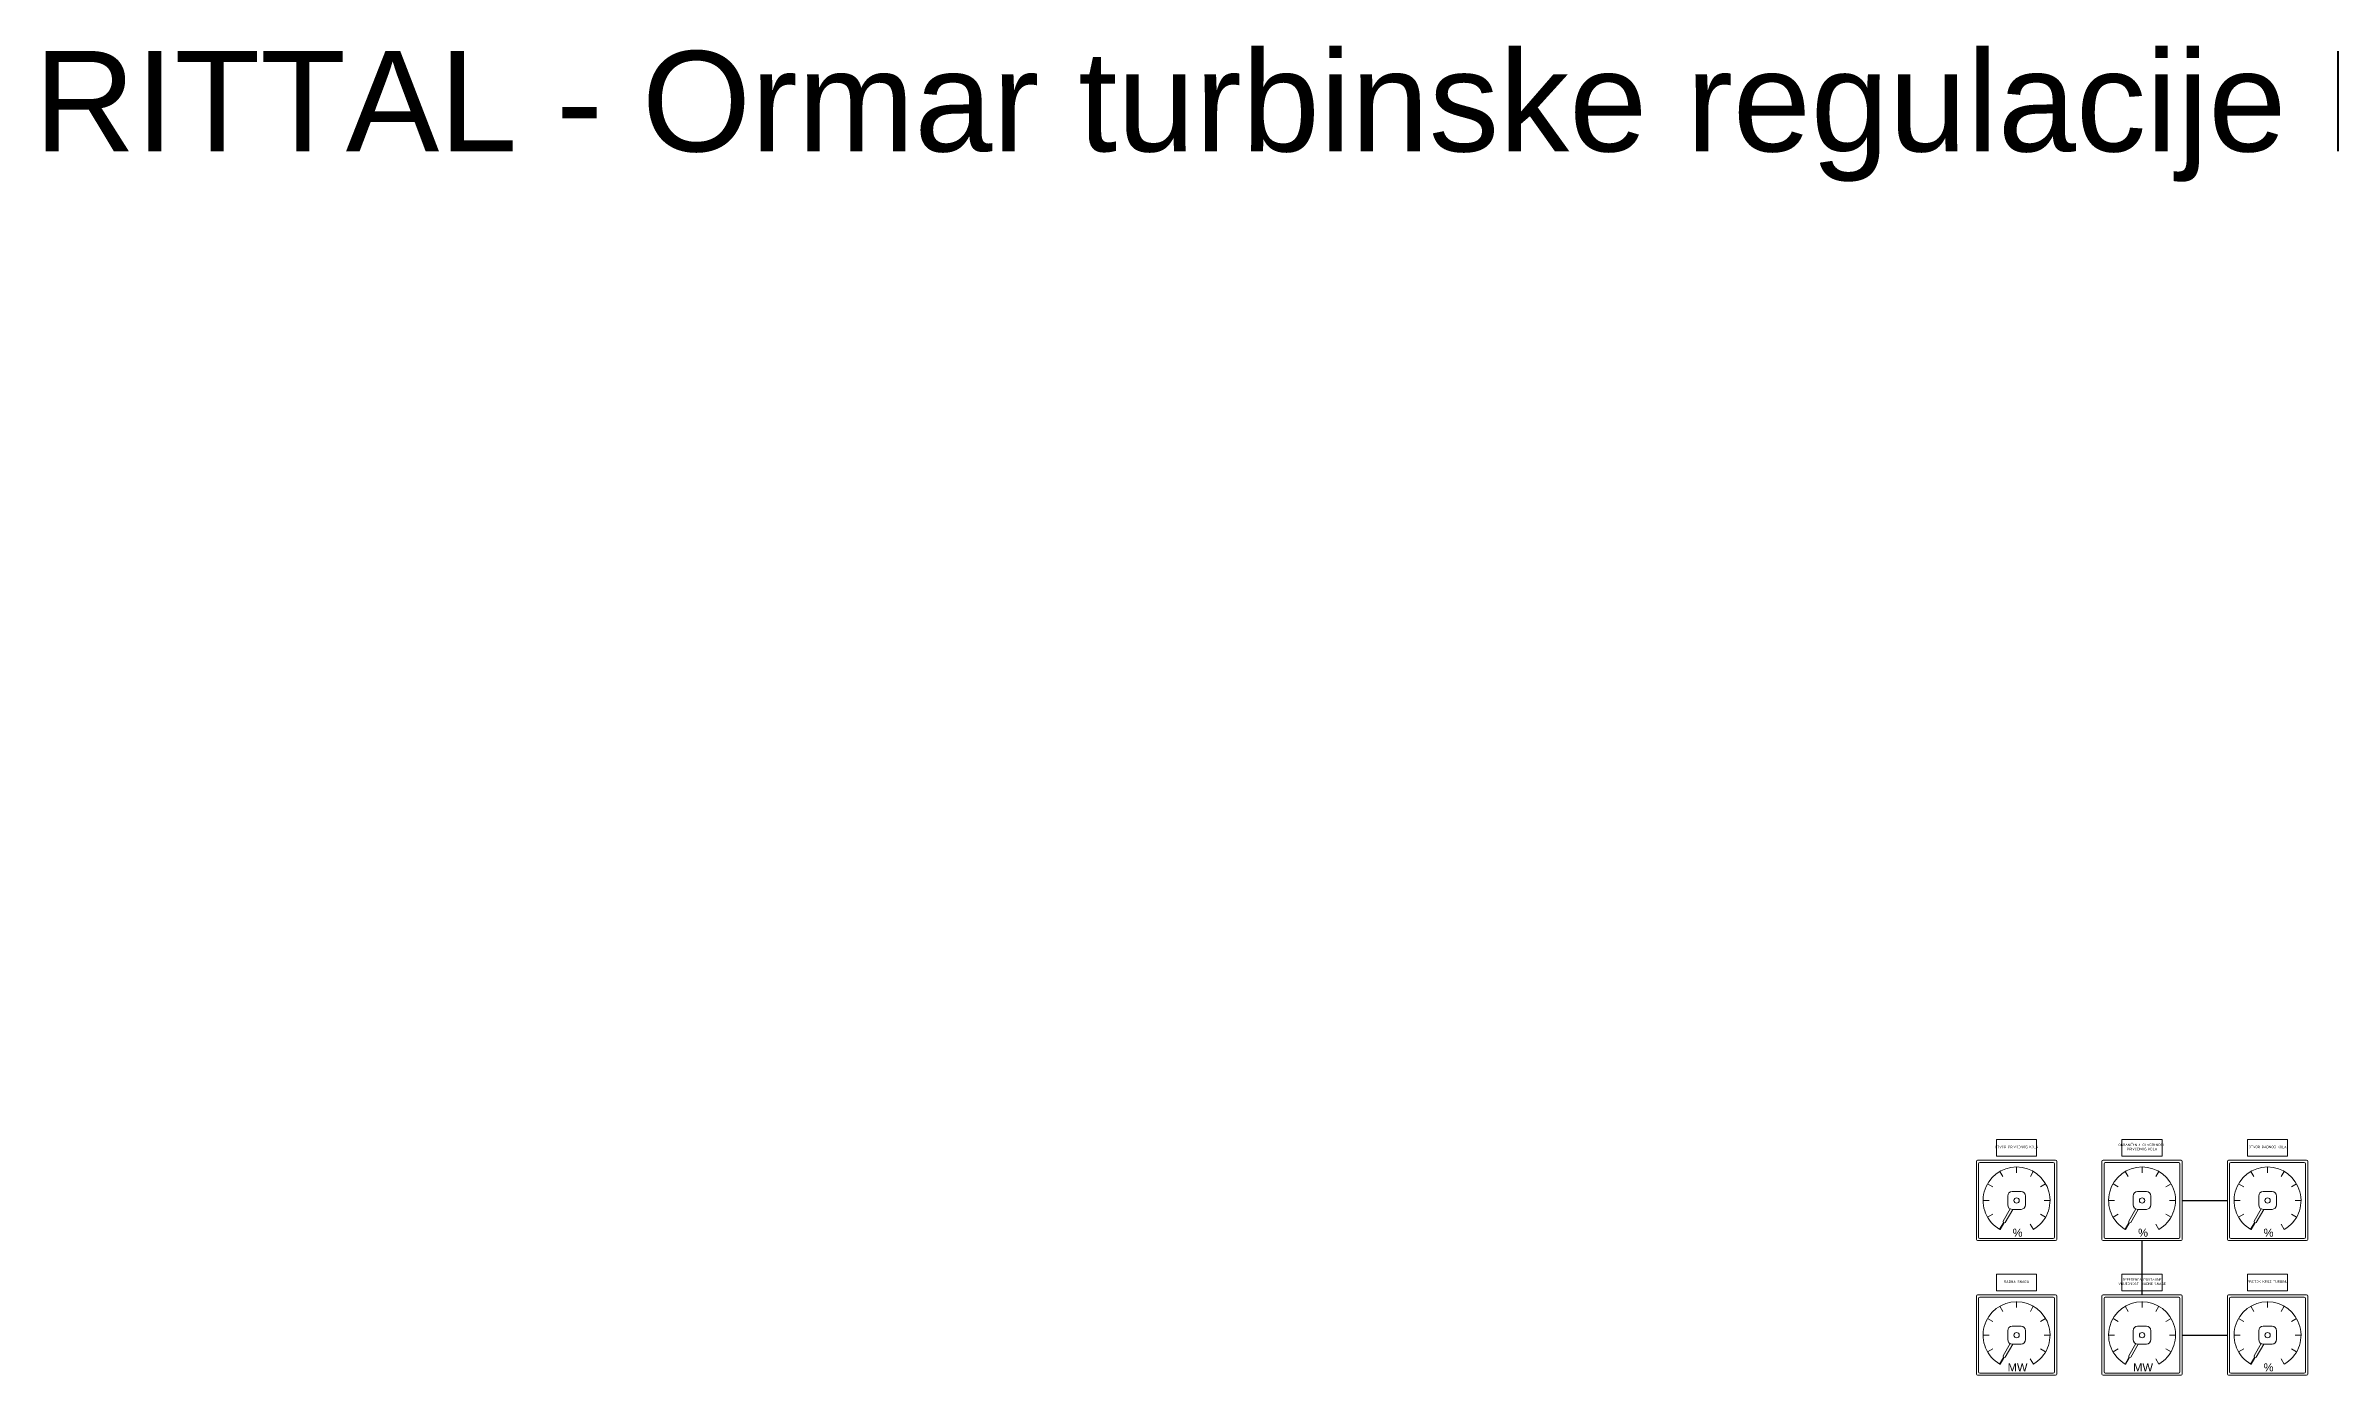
# Model space of a CAD drawing. Header units: millimetres. Extents: x 40929 to 57897, y 13592 to 43737.
# Drawn here: x 43192 to 45923, y 15669 to 17259 of the extents above; entities that cross this region are included whole.
import ezdxf
from ezdxf.enums import TextEntityAlignment as Align

# ---------------------------------------------------------------- set-up
doc = ezdxf.new("R2010")
doc.units = ezdxf.units.MM
doc.layers.add('! NO PLOT !', color=7, linetype='Continuous', true_color=0xff75dd, plot=False)
doc.layers.add('000-PI-Oprema', color=30, linetype='Continuous', lineweight=5)
doc.layers.add('000-PI_TEXT', color=7, linetype='Continuous')
doc.styles.add('PI0', font='isocpeur.ttf', dxfattribs={"width": 0.9})
doc.styles.get("Standard").update_dxf_attribs({"font": 'arial.ttf'})

# ---------------------------------------------------------------- blocks, each defined once
blk = doc.blocks.new('*U357')
at = {"layer": '000-PI-Oprema'}
blk.add_line((1.8, -3.1), (-1.8, 3.1), dxfattribs=at)
blk = doc.blocks.new('*U358')
at = {"layer": '000-PI-Oprema', "color": 0, "linetype": 'ByBlock', "lineweight": -2, "transparency": 16777216}
for p, rotation in [((-27131, 62651.3), 180), ((-27112.7, 62656.2), 150), ((-27094.5, 62651.3), 120), ((-27149.2, 62619.8), 239.9999999999999), ((-27144.3, 62638), 210), ((-27081.2, 62638), 90.00000000000001), ((-27076.3, 62619.8), 60.00000000000001), ((-27144.3, 62601.5), 269.9999999999999), ((-27131, 62588.2), 299.9999999999998), ((-27081.2, 62601.5), 30.00000000000003)]:
    blk.add_blockref('*U357', p, dxfattribs=dict(at, rotation=rotation))
blk.add_blockref('*U357', (-27094.5, 62588.2), dxfattribs=at)
blk = doc.blocks.new('*U359')
at = {"layer": '000-PI-Oprema'}
blk.add_line((1.8, -3.1), (-1.8, 3.1), dxfattribs=at)
blk = doc.blocks.new('*U360')
at = {"layer": '000-PI-Oprema', "color": 0, "linetype": 'ByBlock', "lineweight": -2, "transparency": 16777216}
for p, rotation in [((-27131, 62651.3), 180), ((-27112.7, 62656.2), 150), ((-27094.5, 62651.3), 120), ((-27149.2, 62619.8), 239.9999999999999), ((-27144.3, 62638), 210), ((-27081.2, 62638), 90.00000000000001), ((-27076.3, 62619.8), 60.00000000000001), ((-27144.3, 62601.5), 269.9999999999999), ((-27131, 62588.2), 299.9999999999998), ((-27081.2, 62601.5), 30.00000000000003)]:
    blk.add_blockref('*U359', p, dxfattribs=dict(at, rotation=rotation))
blk.add_blockref('*U359', (-27094.5, 62588.2), dxfattribs=at)
blk = doc.blocks.new('*U353')
at = {"layer": '000-PI-Oprema'}
blk.add_line((1.8, -3.1), (-1.8, 3.1), dxfattribs=at)
blk = doc.blocks.new('*U354')
at = {"layer": '000-PI-Oprema', "color": 0, "linetype": 'ByBlock', "lineweight": -2, "transparency": 16777216}
for p, rotation in [((-27131, 62651.3), 180), ((-27112.7, 62656.2), 150), ((-27094.5, 62651.3), 120), ((-27149.2, 62619.8), 239.9999999999999), ((-27144.3, 62638), 210), ((-27081.2, 62638), 90.00000000000001), ((-27076.3, 62619.8), 60.00000000000001), ((-27144.3, 62601.5), 269.9999999999999), ((-27131, 62588.2), 299.9999999999998), ((-27081.2, 62601.5), 30.00000000000003)]:
    blk.add_blockref('*U353', p, dxfattribs=dict(at, rotation=rotation))
blk.add_blockref('*U353', (-27094.5, 62588.2), dxfattribs=at)
blk = doc.blocks.new('*U345')
at = {"layer": '000-PI-Oprema'}
blk.add_line((1.8, -3.1), (-1.8, 3.1), dxfattribs=at)
blk = doc.blocks.new('*U346')
at = {"layer": '000-PI-Oprema', "color": 0, "linetype": 'ByBlock', "lineweight": -2, "transparency": 16777216}
for p, rotation in [((-27131, 62651.3), 180), ((-27112.7, 62656.2), 150), ((-27094.5, 62651.3), 120), ((-27149.2, 62619.8), 239.9999999999999), ((-27144.3, 62638), 210), ((-27081.2, 62638), 90.00000000000001), ((-27076.3, 62619.8), 60.00000000000001), ((-27144.3, 62601.5), 269.9999999999999), ((-27131, 62588.2), 299.9999999999998), ((-27081.2, 62601.5), 30.00000000000003)]:
    blk.add_blockref('*U345', p, dxfattribs=dict(at, rotation=rotation))
blk.add_blockref('*U345', (-27094.5, 62588.2), dxfattribs=at)
blk = doc.blocks.new('*U347')
at = {"layer": '000-PI-Oprema'}
blk.add_line((1.8, -3.1), (-1.8, 3.1), dxfattribs=at)
blk = doc.blocks.new('*U348')
at = {"layer": '000-PI-Oprema', "color": 0, "linetype": 'ByBlock', "lineweight": -2, "transparency": 16777216}
for p, rotation in [((-27131, 62651.3), 180), ((-27112.7, 62656.2), 150), ((-27094.5, 62651.3), 120), ((-27149.2, 62619.8), 239.9999999999999), ((-27144.3, 62638), 210), ((-27081.2, 62638), 90.00000000000001), ((-27076.3, 62619.8), 60.00000000000001), ((-27144.3, 62601.5), 269.9999999999999), ((-27131, 62588.2), 299.9999999999998), ((-27081.2, 62601.5), 30.00000000000003)]:
    blk.add_blockref('*U347', p, dxfattribs=dict(at, rotation=rotation))
blk.add_blockref('*U347', (-27094.5, 62588.2), dxfattribs=at)
blk = doc.blocks.new('*U349')
at = {"layer": '000-PI-Oprema'}
blk.add_line((1.8, -3.1), (-1.8, 3.1), dxfattribs=at)
blk = doc.blocks.new('*U350')
at = {"layer": '000-PI-Oprema', "color": 0, "linetype": 'ByBlock', "lineweight": -2, "transparency": 16777216}
for p, rotation in [((-27131, 62651.3), 180), ((-27112.7, 62656.2), 150), ((-27094.5, 62651.3), 120), ((-27149.2, 62619.8), 239.9999999999999), ((-27144.3, 62638), 210), ((-27081.2, 62638), 90.00000000000001), ((-27076.3, 62619.8), 60.00000000000001), ((-27144.3, 62601.5), 269.9999999999999), ((-27131, 62588.2), 299.9999999999998), ((-27081.2, 62601.5), 30.00000000000003)]:
    blk.add_blockref('*U349', p, dxfattribs=dict(at, rotation=rotation))
blk.add_blockref('*U349', (-27094.5, 62588.2), dxfattribs=at)

msp = doc.modelspace()

# ---------------------------------------------------------------- linework, layer by layer
at = {"layer": '! NO PLOT !', "ltscale": 0.25}
for p, q in [((45745.761, 15878.424), (45799.761, 15878.424)), ((45697.761, 15765.424), (45697.761, 15830.424)), ((45745.761, 15717.424), (45799.761, 15717.424))]:
    msp.add_line(p, q, dxfattribs=at)
at = {"layer": '000-PI-Oprema'}
for p, q in [((45540.262, 15868.27), (45531.846, 15853.693)), ((45543.262, 15867.799), (45534.3, 15852.277)), ((45537.135, 15873.112), (45537.135, 15883.737)), ((45542.448, 15889.049), (45553.073, 15889.049)), ((45542.448, 15867.799), (45553.073, 15867.799)), ((45558.386, 15873.112), (45558.386, 15883.737)), ((45690.262, 15868.27), (45681.846, 15853.693)), ((45693.262, 15867.799), (45684.3, 15852.277)), ((45687.135, 15873.112), (45687.135, 15883.737)), ((45692.448, 15889.049), (45703.073, 15889.049)), ((45692.448, 15867.799), (45703.073, 15867.799)), ((45708.386, 15873.112), (45708.386, 15883.737)), ((45840.262, 15868.27), (45831.846, 15853.693)), ((45843.262, 15867.799), (45834.3, 15852.277)), ((45837.136, 15873.112), (45837.136, 15883.737)), ((45842.448, 15889.049), (45853.073, 15889.049)), ((45842.448, 15867.799), (45853.073, 15867.799)), ((45858.386, 15873.112), (45858.386, 15883.737)), ((45531.983, 15851.665), (45527.515, 15843.925)), ((45528.006, 15843.642), (45527.515, 15843.925)), ((45532.474, 15851.381), (45528.006, 15843.642)), ((45531.846, 15853.693), (45531.983, 15851.665)), ((45534.3, 15852.277), (45532.474, 15851.381)), ((45681.984, 15851.665), (45677.515, 15843.925)), ((45678.006, 15843.642), (45677.515, 15843.925)), ((45682.474, 15851.381), (45678.006, 15843.642)), ((45681.846, 15853.693), (45681.984, 15851.665)), ((45684.3, 15852.277), (45682.474, 15851.381)), ((45831.984, 15851.665), (45827.515, 15843.925)), ((45828.006, 15843.642), (45827.515, 15843.925)), ((45832.474, 15851.381), (45828.006, 15843.642)), ((45831.846, 15853.693), (45831.984, 15851.665)), ((45834.3, 15852.277), (45832.474, 15851.381)), ((45540.262, 15707.27), (45531.846, 15692.693)), ((45543.262, 15706.799), (45534.3, 15691.277)), ((45537.135, 15712.112), (45537.135, 15722.737)), ((45542.448, 15728.049), (45553.073, 15728.049)), ((45542.448, 15706.799), (45553.073, 15706.799)), ((45558.386, 15712.112), (45558.386, 15722.737)), ((45690.262, 15707.27), (45681.846, 15692.693)), ((45693.262, 15706.799), (45684.3, 15691.277)), ((45687.135, 15712.112), (45687.135, 15722.737)), ((45692.448, 15728.049), (45703.073, 15728.049)), ((45692.448, 15706.799), (45703.073, 15706.799)), ((45708.386, 15712.112), (45708.386, 15722.737)), ((45840.262, 15707.27), (45831.846, 15692.693)), ((45843.262, 15706.799), (45834.3, 15691.277)), ((45837.136, 15712.112), (45837.136, 15722.737)), ((45842.448, 15728.049), (45853.073, 15728.049)), ((45842.448, 15706.799), (45853.073, 15706.799)), ((45858.386, 15712.112), (45858.386, 15722.737)), ((45531.983, 15690.665), (45527.515, 15682.925)), ((45528.006, 15682.642), (45527.515, 15682.925)), ((45532.474, 15690.381), (45528.006, 15682.642)), ((45531.846, 15692.693), (45531.983, 15690.665)), ((45534.3, 15691.277), (45532.474, 15690.381)), ((45681.984, 15690.665), (45677.515, 15682.925)), ((45678.006, 15682.642), (45677.515, 15682.925)), ((45682.474, 15690.381), (45678.006, 15682.642)), ((45681.846, 15692.693), (45681.984, 15690.665)), ((45684.3, 15691.277), (45682.474, 15690.381)), ((45831.984, 15690.665), (45827.515, 15682.925)), ((45828.006, 15682.642), (45827.515, 15682.925)), ((45832.474, 15690.381), (45828.006, 15682.642)), ((45831.846, 15692.693), (45831.984, 15690.665)), ((45834.3, 15691.277), (45832.474, 15690.381))]:
    msp.add_line(p, q, dxfattribs=at)
for points in [[(45523.761, 15951.424), (45571.761, 15951.424), (45571.761, 15931.424), (45523.761, 15931.424)], [(45673.761, 15951.424), (45721.761, 15951.424), (45721.761, 15931.424), (45673.761, 15931.424)], [(45823.761, 15951.424), (45871.761, 15951.424), (45871.761, 15931.424), (45823.761, 15931.424)], [(45523.761, 15790.424), (45571.761, 15790.424), (45571.761, 15770.424), (45523.761, 15770.424)], [(45673.761, 15790.424), (45721.761, 15790.424), (45721.761, 15770.424), (45673.761, 15770.424)], [(45823.761, 15790.424), (45871.761, 15790.424), (45871.761, 15770.424), (45823.761, 15770.424)]]:
    msp.add_lwpolyline(points, close=True, dxfattribs=at)
for points in [[(45501.094, 15830.424), (45594.427, 15830.424, 0.41421356), (45595.761, 15831.758), (45595.761, 15925.091, 0.41421356), (45594.427, 15926.424), (45501.094, 15926.424, 0.41421356), (45499.761, 15925.091), (45499.761, 15831.758, 0.41421356)], [(45503.844, 15833.091), (45591.677, 15833.091, 0.41421356), (45593.094, 15834.508), (45593.094, 15922.341, 0.41421356), (45591.677, 15923.758), (45503.844, 15923.758, 0.41421356), (45502.427, 15922.341), (45502.427, 15834.508, 0.41421356)], [(45651.094, 15830.424), (45744.427, 15830.424, 0.41421356), (45745.761, 15831.758), (45745.761, 15925.091, 0.41421356), (45744.427, 15926.424), (45651.094, 15926.424, 0.41421356), (45649.761, 15925.091), (45649.761, 15831.758, 0.41421356)], [(45653.844, 15833.091), (45741.677, 15833.091, 0.41421356), (45743.094, 15834.508), (45743.094, 15922.341, 0.41421356), (45741.677, 15923.758), (45653.844, 15923.758, 0.41421356), (45652.427, 15922.341), (45652.427, 15834.508, 0.41421356)], [(45801.094, 15830.424), (45894.427, 15830.424, 0.41421356), (45895.761, 15831.758), (45895.761, 15925.091, 0.41421356), (45894.427, 15926.424), (45801.094, 15926.424, 0.41421356), (45799.761, 15925.091), (45799.761, 15831.758, 0.41421356)], [(45803.844, 15833.091), (45891.677, 15833.091, 0.41421356), (45893.094, 15834.508), (45893.094, 15922.341, 0.41421356), (45891.677, 15923.758), (45803.844, 15923.758, 0.41421356), (45802.427, 15922.341), (45802.427, 15834.508, 0.41421356)], [(45501.094, 15669.424), (45594.427, 15669.424, 0.41421356), (45595.761, 15670.758), (45595.761, 15764.091, 0.41421356), (45594.427, 15765.424), (45501.094, 15765.424, 0.41421356), (45499.761, 15764.091), (45499.761, 15670.758, 0.41421356)], [(45503.844, 15672.091), (45591.677, 15672.091, 0.41421356), (45593.094, 15673.508), (45593.094, 15761.341, 0.41421356), (45591.677, 15762.758), (45503.844, 15762.758, 0.41421356), (45502.427, 15761.341), (45502.427, 15673.508, 0.41421356)], [(45651.094, 15669.424), (45744.427, 15669.424, 0.41421356), (45745.761, 15670.758), (45745.761, 15764.091, 0.41421356), (45744.427, 15765.424), (45651.094, 15765.424, 0.41421356), (45649.761, 15764.091), (45649.761, 15670.758, 0.41421356)], [(45653.844, 15672.091), (45741.677, 15672.091, 0.41421356), (45743.094, 15673.508), (45743.094, 15761.341, 0.41421356), (45741.677, 15762.758), (45653.844, 15762.758, 0.41421356), (45652.427, 15761.341), (45652.427, 15673.508, 0.41421356)], [(45801.094, 15669.424), (45894.427, 15669.424, 0.41421356), (45895.761, 15670.758), (45895.761, 15764.091, 0.41421356), (45894.427, 15765.424), (45801.094, 15765.424, 0.41421356), (45799.761, 15764.091), (45799.761, 15670.758, 0.41421356)], [(45803.844, 15672.091), (45891.677, 15672.091, 0.41421356), (45893.094, 15673.508), (45893.094, 15761.341, 0.41421356), (45891.677, 15762.758), (45803.844, 15762.758, 0.41421356), (45802.427, 15761.341), (45802.427, 15673.508, 0.41421356)]]:
    msp.add_lwpolyline(points, format="xyb", close=True, dxfattribs=at)
for centre in [(45547.76, 15878.424), (45697.761, 15878.424), (45847.761, 15878.424), (45547.76, 15717.424), (45697.761, 15717.424), (45847.761, 15717.424)]:
    msp.add_circle(centre, 3.188, dxfattribs=at)
at = {"layer": '000-PI-Oprema', "ltscale": 0.01}
for centre in [(45547.76, 15878.424), (45697.761, 15878.424), (45847.761, 15878.424), (45547.76, 15717.424), (45697.761, 15717.424), (45847.761, 15717.424)]:
    msp.add_arc(centre, 40, 300, 240, dxfattribs=at)
at = {"layer": '000-PI-Oprema'}
for centre, start, end in [((45542.448, 15883.737), 90, 180), ((45542.448, 15873.112), 180, 270), ((45553.073, 15883.737), 0, 90), ((45553.073, 15873.112), 270, 0), ((45692.448, 15883.737), 90, 180), ((45692.448, 15873.112), 180, 270), ((45703.073, 15883.737), 0, 90), ((45703.073, 15873.112), 270, 0), ((45842.448, 15883.737), 90, 180), ((45842.448, 15873.112), 180, 270), ((45853.073, 15883.737), 0, 90), ((45853.073, 15873.112), 270, 0), ((45542.448, 15722.737), 90, 180), ((45542.448, 15712.112), 180, 270), ((45553.073, 15722.737), 0, 90), ((45553.073, 15712.112), 270, 0), ((45692.448, 15722.737), 90, 180), ((45692.448, 15712.112), 180, 270), ((45703.073, 15722.737), 0, 90), ((45703.073, 15712.112), 270, 0), ((45842.448, 15722.737), 90, 180), ((45842.448, 15712.112), 180, 270), ((45853.073, 15722.737), 0, 90), ((45853.073, 15712.112), 270, 0)]:
    msp.add_arc(centre, 5.313, start, end, dxfattribs=at)

# ---------------------------------------------------------------- block references
for name, p in [('*U346', (72660.507, -46741.326)), ('*U348', (72810.507, -46741.326)), ('*U350', (72960.508, -46741.326)), ('*U358', (72660.507, -46902.326)), ('*U360', (72810.507, -46902.326)), ('*U354', (72960.508, -46902.326))]:
    msp.add_blockref(name, p, dxfattribs=at)

# ---------------------------------------------------------------- texts
at = {"layer": '! NO PLOT !', "ltscale": 0.25, "insert": (45025.055, 17252.345), "char_height": 120, "attachment_point": 2}
msp.add_mtext_dynamic_manual_height_columns('RITTAL - Ormar turbinske regulacije {\\fArial|b0|i0|c238|p34;B} +{\\fArial|b0|i0|c238|p34;B} CBC01', width=4002.61756, gutter_width=12.5, heights=[0], dxfattribs=at)
at = {"layer": '000-PI-Oprema'}
for s, p in [('%%%', (45548.945, 15839.915)), ('%%%', (45698.945, 15839.915)), ('%%%', (45848.945, 15839.915)), ('MW', (45548.945, 15678.915)), ('MW', (45698.945, 15678.915)), ('%%%', (45848.945, 15678.915))]:
    msp.add_text(s, height=9.5625, dxfattribs=at).set_placement(p, align=Align.MIDDLE_CENTER)
at = {"layer": '000-PI_TEXT', "linetype": 'Continuous', "char_height": 3, "width": 58.2158, "attachment_point": 5, "style": 'PI0'}
for s, insert in [('{\\fISOCPEUR|b0|i0|c238|p34;OGRANIČENJE OTVORENOSTI PRIVODNOG KOLA}', (45697.761, 15942.391)), ('{\\fISOCPEUR|b0|i0|c238|p34;OTVOR PRIVODNOG KOLA}', (45547.761, 15942.391)), ('{\\fISOCPEUR|b0|i0|c238|p34;OTVOR RADNOG KOLA}', (45847.761, 15942.391)), ('{\\fISOCPEUR|b0|i0|c238|p34;REFERENCA POSTAVNE VRIJEDNOSTI RADNE SNAGE}', (45697.761, 15781.391)), ('{\\fISOCPEUR|b0|i0|c238|p34;RADNA SNAGA}', (45547.761, 15781.391)), ('{\\fISOCPEUR|b0|i0|c238|p34;PROTOK KROZ TURBINU }', (45847.761, 15781.391))]:
    msp.add_mtext(s, dxfattribs=dict(at, insert=insert))

doc.saveas('drawing.dxf')
